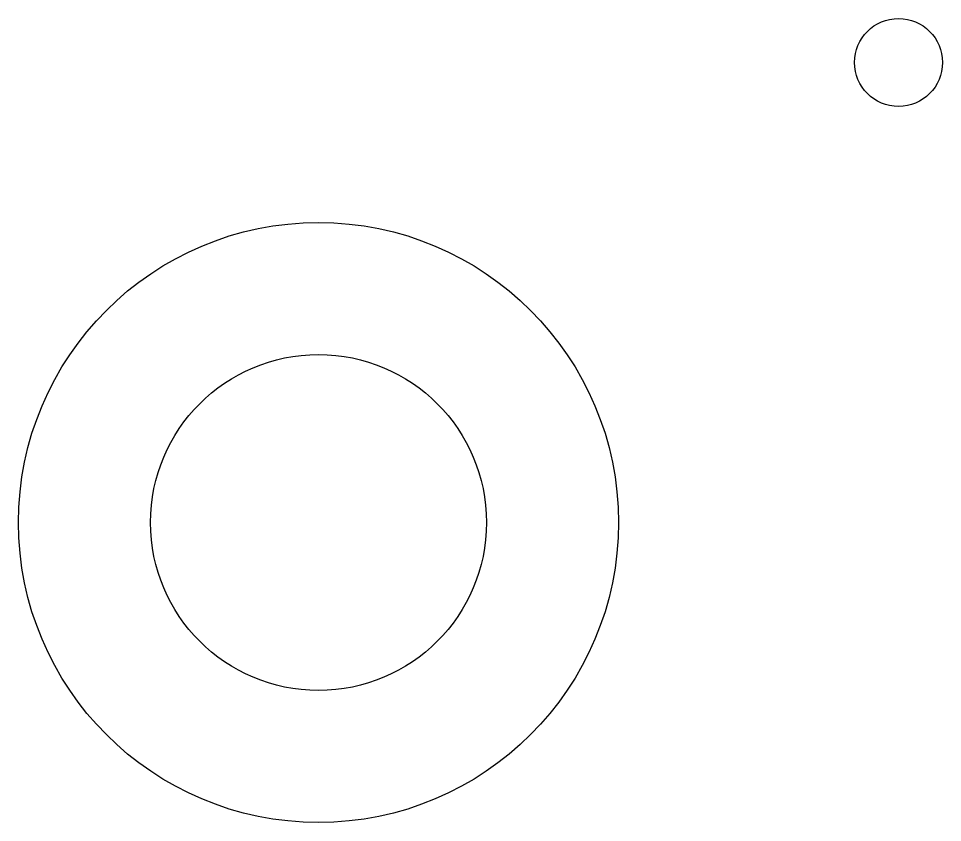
# Model space of a CAD drawing. Header units: millimetres. Extents: x -7.5 to 15.6, y -7.5 to 12.6.
import ezdxf

# ---------------------------------------------------------------- set-up
doc = ezdxf.new("R2010")
doc.units = ezdxf.units.MM
doc.layers.get('0').update_dxf_attribs({"linetype": 'CONTINUOUS'})

msp = doc.modelspace()

# ---------------------------------------------------------------- linework, layer by layer
for centre, radius in [((14.5, 11.5), 1.1), ((0, 0), 7.5), ((0, 0), 4.2)]:
    msp.add_circle(centre, radius)

doc.saveas('drawing.dxf')
